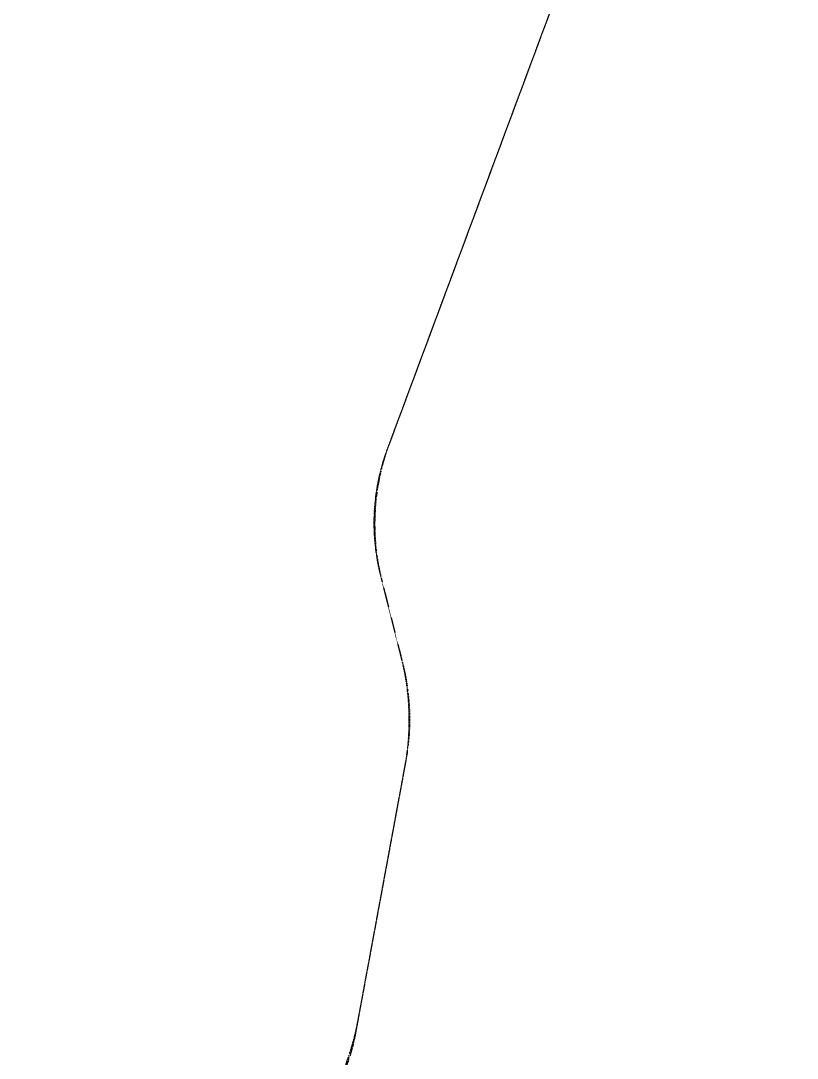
# Model space of a CAD drawing. Header units: feet. Extents: x 2327405 to 2393004, y 6977726 to 7089689.
# Drawn here: x 2370681 to 2391479, y 7034132 to 7061911 of the extents above; entities that cross this region are included whole.
import ezdxf

# ---------------------------------------------------------------- set-up
doc = ezdxf.new("R2010")
doc.units = ezdxf.units.FT
doc.header["$MEASUREMENT"] = 0
doc.linetypes.add('DOT25', pattern=[0.0625, 0, -0.0625])
doc.layers.add('vicinity map', color=9, linetype='CONTINUOUS')

msp = doc.modelspace()

# ---------------------------------------------------------------- linework, layer by layer
at = {"layer": 'vicinity map', "linetype": 'DOT25', "flags": 128}
for points in [[(2391479.03696, 7089688.96823), (2391479.03461, 7089688.96353, 0.0404465521), (2390958.67912, 7088394.40654), (2390958.67911, 7088394.40652), (2388812.25948, 7081488.43557), (2388812.25143, 7081488.40967, 0.0878919817), (2388592.07067, 7079750.29772), (2388592.07067, 7079750.29771), (2388725.54833, 7077046.63375), (2388725.54833, 7077046.63375, -0.0697793589), (2388607.68327, 7075740.60388), (2388607.6825, 7075740.60059), (2386530.61266, 7066842.97683), (2386530.61266, 7066842.97683, -0.0317999099), (2386217.06711, 7065803.31811), (2386217.06082, 7065803.30121), (2380497.9474, 7050445.69647), (2380497.94137, 7050445.68027, 0.1518218178), (2380312.00718, 7047077.08927), (2380312.00718, 7047077.08927), (2380874.5685, 7044838.50239), (2380874.57527, 7044838.47544, -0.1076408988), (2380966.27159, 7041951.11425), (2380966.27158, 7041951.11418), (2379638.26569, 7034763.81226), (2379638.26569, 7034763.81225, -0.0795271945), (2379143.91619, 7033372.62886), (2379143.90438, 7033372.60724), (2374587.66383, 7025035.41342), (2374587.55733, 7025035.21854, 0.021949731), (2373615.90056, 7023055.4415), (2373615.90055, 7023055.44147), (2370680.81231, 7016345.68656)], [(2391479.03696, 7089688.96823), (2391479.03461, 7089688.96353, 0.0404465521), (2390958.67912, 7088394.40654), (2390958.67911, 7088394.40652), (2388812.25948, 7081488.43557), (2388812.25143, 7081488.40967, 0.0878919817), (2388592.07067, 7079750.29772), (2388592.07067, 7079750.29771), (2388725.54833, 7077046.63375), (2388725.54833, 7077046.63375, -0.0697793589), (2388607.68327, 7075740.60388), (2388607.6825, 7075740.60059), (2386530.61266, 7066842.97683), (2386530.61266, 7066842.97683, -0.0317999099), (2386217.06711, 7065803.31811), (2386217.06082, 7065803.30121), (2380497.9474, 7050445.69647), (2380497.94137, 7050445.68027, 0.1518218178), (2380312.00718, 7047077.08927), (2380312.00718, 7047077.08927), (2380874.5685, 7044838.50239), (2380874.57527, 7044838.47544, -0.1076408988), (2380966.27159, 7041951.11425), (2380966.27158, 7041951.11418), (2379638.26569, 7034763.81226), (2379638.26569, 7034763.81225, -0.0795271945), (2379143.91619, 7033372.62886), (2379143.90438, 7033372.60724), (2374587.66383, 7025035.41342), (2374587.55733, 7025035.21854, 0.021949731), (2373615.90056, 7023055.4415), (2373615.90055, 7023055.44147), (2370680.81231, 7016345.68656)], [(2391479.04405, 7089688.96925), (2391479.00466, 7089688.89035, 0.0404469577), (2390958.64693, 7088394.32607), (2390958.64692, 7088394.32605), (2388833.0043, 7081555.18098), (2388833.0043, 7081555.18098, 0.0879211325), (2388595.57738, 7079680.05129), (2388595.57931, 7079680.01229), (2388720.97703, 7077145.72272), (2388720.9771, 7077145.72133, -0.0698066172), (2388585.79375, 7075646.83305), (2388585.79375, 7075646.83305), (2386495.32342, 7066691.80623), (2386495.32342, 7066691.80623, -0.0317992139), (2386271.28519, 7065948.93556), (2386271.25157, 7065948.8453), (2380544.0474, 7050569.49054), (2380544.04411, 7050569.48173, 0.1518697139), (2380344.53451, 7046948.76647), (2380344.53451, 7046948.76647), (2380910.71301, 7044697.56672), (2380910.72406, 7044697.52279, -0.1076895503), (2380993.50376, 7042098.4287), (2380993.50376, 7042098.42869), (2379712.7528, 7035166.94489), (2379712.74291, 7035166.8914, -0.0795274115), (2378947.30802, 7033012.84314), (2378947.30799, 7033012.8431), (2374473.38663, 7024826.3034), (2374473.38663, 7024826.3034, 0.0208514735), (2373761.896, 7023384.63566), (2373761.86311, 7023384.56136), (2371930.4507, 7019247.47494)]]:
    msp.add_lwpolyline(points, format="xyb", dxfattribs=at)

doc.saveas('drawing.dxf')
